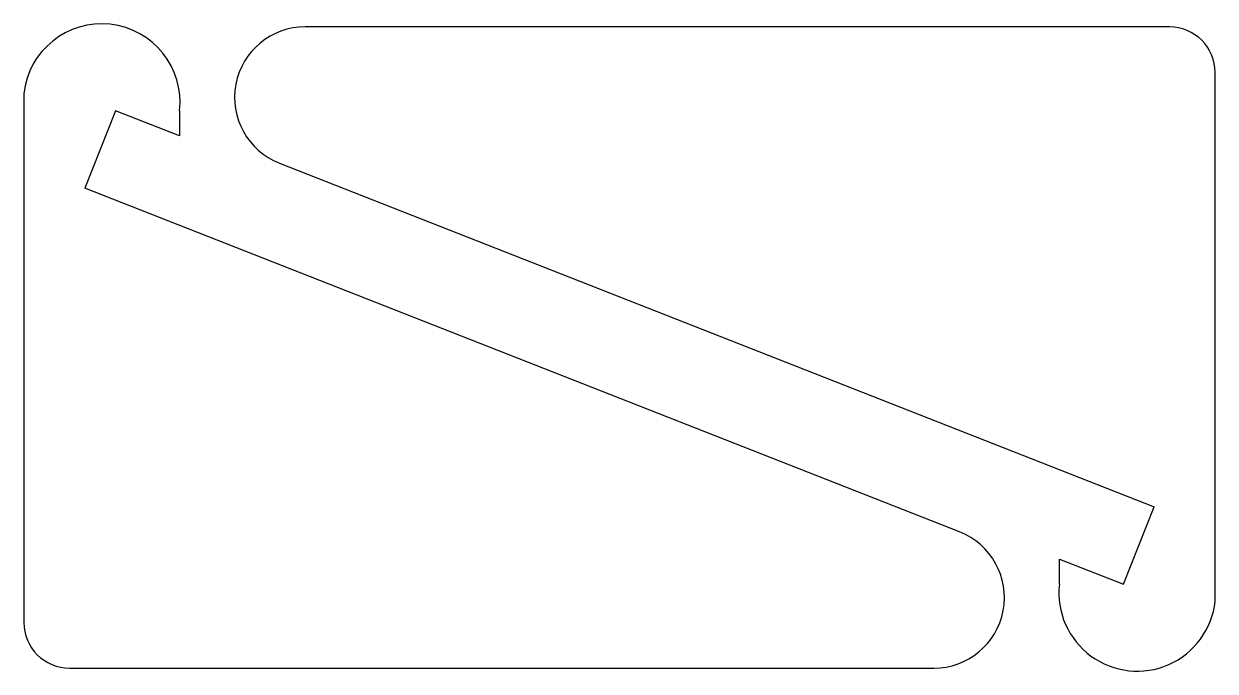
# Model space of a CAD drawing. Header units: millimetres. Extents: x 0 to 130, y 0 to 70.
import ezdxf

# ---------------------------------------------------------------- set-up
doc = ezdxf.new("R2010")
doc.units = ezdxf.units.MM
doc.layers.get('0').update_dxf_attribs({"linetype": 'CONTINUOUS', "lineweight": 25, "true_color": 0x000000})

msp = doc.modelspace()

# ---------------------------------------------------------------- linework, layer by layer
for p, q in [((125, 70), (30.71, 70)), ((130, 7.29), (130, 65)), ((0, 62.71), (0, 5)), ((10, 60.85), (6.67, 52.38)), ((17, 58.1), (10, 60.85)), ((17, 60.85), (17, 58.1)), ((27.89, 55.12), (123.33, 17.62)), ((102.11, 14.88), (6.67, 52.38)), ((120, 9.15), (123.33, 17.62)), ((113, 9.15), (113, 11.9)), ((113, 11.9), (120, 9.15)), ((5, 0), (99.29, 0))]:
    msp.add_line(p, q)
for centre, radius, start, end in [((8.5, 61.78), 8.55, 353.7452, 173.7452), ((30.71, 62.29), 7.71, 90, 248.5523), ((125, 65), 5, 0, 90), ((99.29, 7.71), 7.71, 270, 68.5523), ((121.5, 8.22), 8.55, 173.7452, 353.7452), ((5, 5), 5, 180, 270)]:
    msp.add_arc(centre, radius, start, end)

doc.saveas('drawing.dxf')
